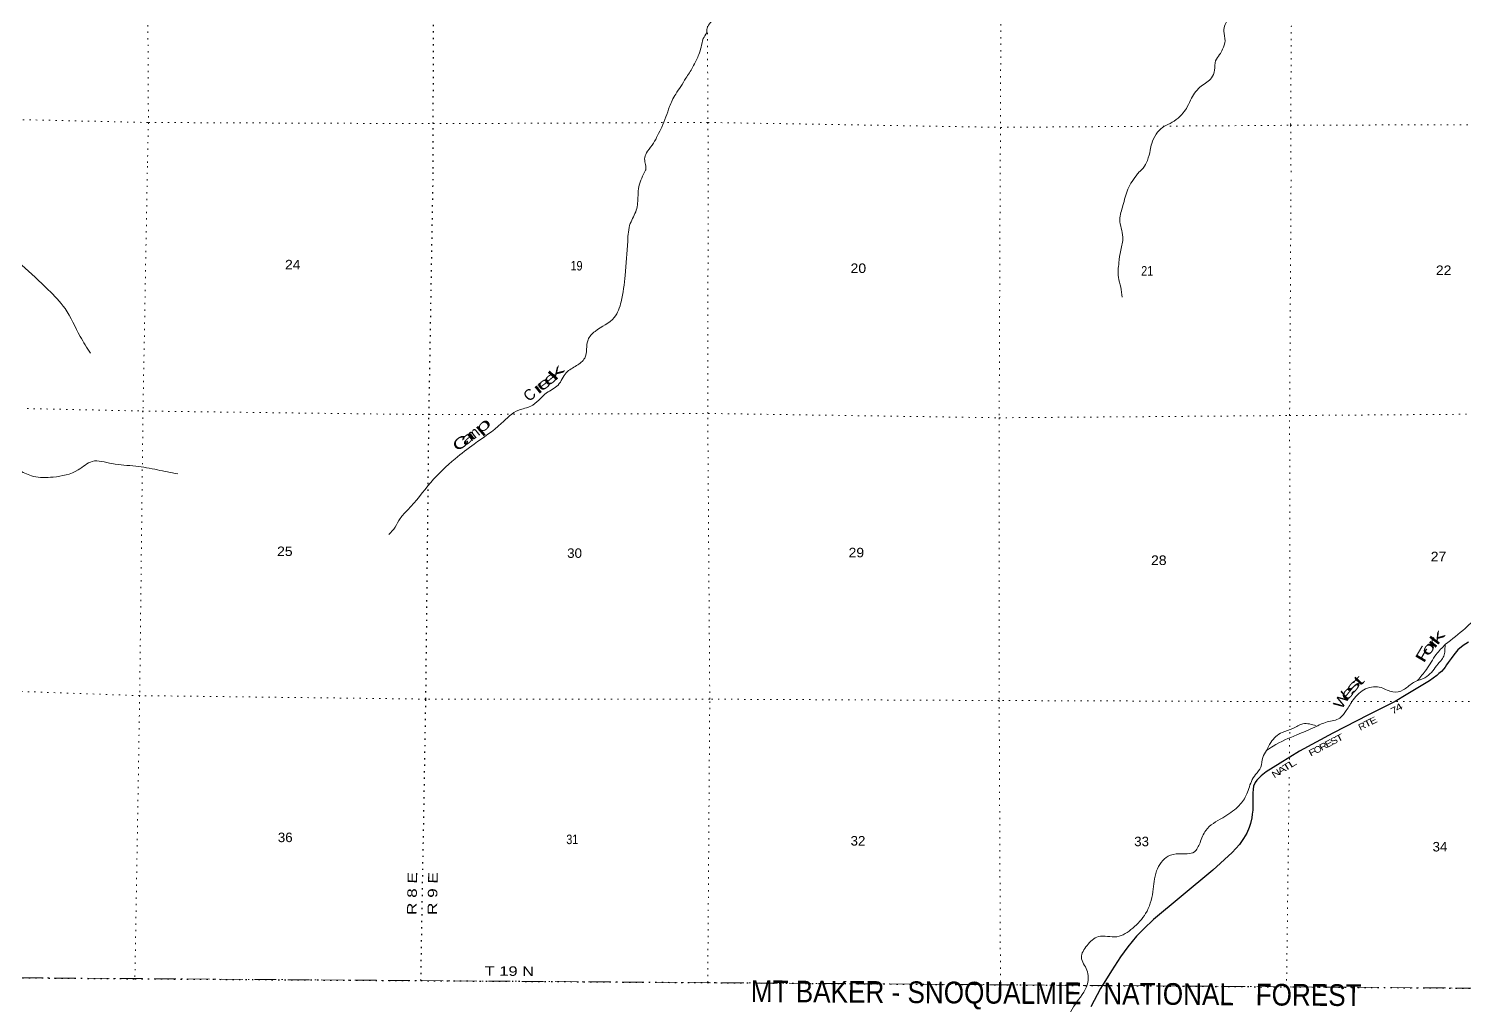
# Model space of a CAD drawing. Header units: feet. Extents: x -252966 to 4, y -183309 to 1368.
# Drawn here: x -187493 to -161025, y -152218 to -134217 of the extents above; entities that cross this region are included whole.
import ezdxf
from ezdxf.enums import TextEntityAlignment as Align

# ---------------------------------------------------------------- set-up
doc = ezdxf.new("R2010")
doc.units = ezdxf.units.FT
doc.header["$LTSCALE"] = 80
doc.linetypes.add('DOT_DASHED', pattern=[7.7, 5, -1.2, 0.3, -1.2])
doc.linetypes.add('DOTTED', pattern=[1.5, 0.3, -1.2])
for name, color, linetype, lineweight in [('29', 7, 'Continuous', 25), ('30', 7, 'Continuous', 35), ('39', 7, 'Continuous', 13), ('41', 7, 'Continuous', 13), ('44', 7, 'DOT_DASHED', 13), ('6', 7, 'DOTTED', 25), ('7', 7, 'DOTTED', 13)]:
    doc.layers.add(name, color=color, linetype=linetype, lineweight=lineweight)

msp = doc.modelspace()

# ---------------------------------------------------------------- linework, layer by layer
at = {"layer": '29'}
for points in [[(-160944.9, -145522.56), (-161047.39, -145586.76), (-161141.02, -145666.7), (-161217.39, -145755.4), (-161269.25, -145826.58), (-161319.16, -145899.83), (-161352.26, -145941.28), (-161379.43, -145986.9), (-161401.58, -146014.27), (-161445.53, -146065.79), (-161492.53, -146100.87), (-161529.53, -146135.97), (-161668.39, -146237.45)], [(-161668.39, -146237.45), (-162094.05, -146496.74), (-162297.67, -146618.56), (-162791.26, -146864.12), (-163447.62, -147202.3), (-164063.63, -147531.41), (-164420.18, -147754.15), (-164674.9, -147914.97), (-164770.26, -147986.47), (-164851.09, -148065.63), (-164882.6, -148108.17), (-164909.97, -148178.91), (-164919.38, -148237.04), (-164925.01, -148305.32), (-164920.32, -148361.79), (-164922.51, -148454.31), (-164924.5, -148623.3), (-164934.19, -148693.5), (-164943.78, -148759.68), (-164966.36, -148865.78), (-164988.28, -148943.74), (-165035.5, -149045.91), (-165093.3, -149140.41), (-165172.2, -149251.18), (-165304.21, -149400.91), (-165659.22, -149728.33), (-166246.74, -150211.08), (-166752.63, -150637.45), (-166933.27, -150806.12), (-167071.06, -150945.64), (-167228.23, -151141.04), (-167365.02, -151322.85), (-167531.79, -151584.43), (-167730.18, -151909.63), (-167908.79, -152247.39)]]:
    msp.add_lwpolyline(points, dxfattribs=at)
at = {"layer": '39'}
for points in [[(-169132.48, -126804.61), (-169131.4, -126813.92), (-169120.63, -126878.58), (-169063.27, -126926.1), (-169013.19, -127035.88), (-168950.52, -127119.76), (-168835.78, -127214.79), (-168690.97, -127314.49), (-168593.56, -127370.9), (-168518.05, -127416.78), (-168447.46, -127506.86), (-168360.47, -127581.18), (-168269.21, -127643.5), (-168214.46, -127721.17), (-168151.18, -127774.85), (-168021.44, -127823.89), (-167918.03, -127882.44), (-167823.36, -127975.04), (-167779.9, -128014.21), (-167757.48, -128099.26), (-167713.56, -128214.96), (-167651.29, -128318.96), (-167596.91, -128414.74), (-167510.81, -128533.34), (-167416.3, -128633.99), (-167298.74, -128688.81), (-167185.57, -128761.66), (-167100.5, -128831.91), (-167065.57, -128895.07), (-167046.07, -128925.68), (-167064.43, -129038.06), (-167049.69, -129104.82), (-166984.61, -129168.61), (-166858.56, -129201.46), (-166803.81, -129279.13), (-166771.3, -129362.37), (-166710.27, -129428.08), (-166620.53, -129466.21), (-166491.34, -129442.75), (-166296.32, -129446.84), (-166122.92, -129524.98), (-165898.1, -129646.49), (-165687.3, -129765.69), (-165588.04, -129830.19), (-165507.69, -129934.57), (-165409.68, -130061.48), (-165272.49, -130239.54), (-165162.87, -130388.84), (-165063.14, -130529.87), (-165012.17, -130595.38), (-164983.39, -130664.45), (-165006.64, -130720.34), (-165050.14, -130882.53), (-165114.11, -131062.42), (-165151.5, -131220.72), (-165172.26, -131451.85), (-165132.21, -131660.1), (-165106.28, -131870.06), (-165050.93, -132116.89), (-165003.96, -132280.98), (-164943.36, -132467.51), (-164909.49, -132583), (-164916.72, -132741.93), (-164951.73, -132882.15), (-165018.2, -133086.15), (-165041.63, -133250.78), (-165017.1, -133430.51), (-165064.62, -133592.62), (-165218.66, -133750.48), (-165319.06, -133941.68), (-165431.65, -134138.67), (-165458.25, -134260.95), (-165435.69, -134438.62), (-165483.13, -134596.71), (-165535.38, -134694.28), (-165610.07, -134807.49), (-165629.69, -134982.27), (-165684.85, -135124.08), (-165872.9, -135273.18), (-166052.36, -135494.94), (-166132, -135654.36), (-166208.75, -135769.55), (-166333.9, -135891.77), (-166490.66, -135985.14), (-166586.21, -136035.49), (-166703.36, -136159.89), (-166787.35, -136335.33), (-166813.88, -136453.58), (-166868, -136643.74), (-166943.26, -136785.13), (-167023.29, -136864), (-167050.48, -136891.93)], [(-178398.76, -127379.02), (-178379.04, -127397.22), (-178287.34, -127437.41), (-178213.27, -127455.07), (-178179.14, -127457.8), (-178118.46, -127440.95), (-178026.46, -127467.04), (-177980.71, -127492.16), (-177934.84, -127511.25), (-177812.77, -127542), (-177710.72, -127568.31), (-177460.07, -127605.78), (-177385.8, -127613.38), (-177309.49, -127619.01), (-177210.73, -127609), (-177121.5, -127572.61), (-177058.24, -127527.62), (-177020.8, -127465.98), (-176987.9, -127430.43), (-176939.24, -127411.31), (-176895.38, -127430.36), (-176849.99, -127473.59), (-176819.2, -127542.7), (-176797.6, -127668), (-176783.67, -127775.02), (-176746.73, -127838.22), (-176725.59, -127886.99), (-176723.03, -127959.54), (-176690.97, -128064.92), (-176641.48, -128104.22), (-176589.9, -128139.53), (-176571.01, -128200.34), (-176533.42, -128231.33), (-176475.69, -128260.73), (-176422.14, -128298.1), (-176333.09, -128370.45), (-176190.61, -128486.2), (-176002.3, -128623.05), (-175816.43, -128681.32), (-175689.93, -128692.03), (-175593.71, -128708.14), (-175543.98, -128735.36), (-175455.1, -128815.76), (-175420.09, -128874.89), (-175419.54, -128947.39), (-175450.83, -129003.12), (-175434.61, -129096.08), (-175402.54, -129201.47), (-175382.3, -129294.52), (-175368, -129383.42), (-175403.32, -129439.06), (-175400.39, -129493.49), (-175381.99, -129578.45), (-175367.66, -129665.34), (-175369.77, -129770.01), (-175370.12, -129886.79), (-175356.09, -130088.45), (-175336.37, -130207.67), (-175315.92, -130290.66), (-175305.6, -130377.46), (-175285.36, -130470.52), (-175266.64, -130539.37), (-175241.66, -130696.96), (-175224.24, -130830.23), (-175180.92, -130976.12), (-175126.94, -131092.03), (-175059.1, -131218.3), (-175011.36, -131344.15), (-174985.16, -131441.36), (-175007.13, -131533.52), (-175001, -131628.29), (-174978.05, -131687.17), (-174923.39, -131768.86), (-174911.02, -131853.7), (-174902.72, -131940.46), (-174893.21, -132067.52), (-174846.45, -132241.67), (-174826.48, -132348.82), (-174819.48, -132499.99), (-174787.68, -132718.13), (-174778.95, -132883.43), (-174769.89, -133032.63), (-174778.61, -133165.35), (-174774.77, -133274.17), (-174800.01, -133428.69), (-174822.13, -133627.58), (-174819.31, -133786.72), (-174825.6, -133899.35), (-174903.69, -134080.96), (-174974.03, -134178.15), (-174992.43, -134292.54)], [(-174992.43, -134292.54), (-175054.94, -134399.97), (-175096.35, -134558.18), (-175137.27, -134692.24), (-175181.44, -134787.97), (-175252.76, -134933.47), (-175375.32, -135126.22), (-175470.97, -135281.28), (-175564.28, -135420.28), (-175629.08, -135541.75), (-175677.6, -135653.5), (-175743.78, -135843.41), (-175821.95, -136029.04), (-175897.49, -136184.52), (-175972.75, -136325.91), (-176082.4, -136476.65), (-176135.01, -136592.34), (-176127.03, -136695.2), (-176116.03, -136747.79), (-176117.41, -136816.23), (-176117.81, -136823.48)], [(-176117.81, -136823.48), (-176242.33, -137124.3), (-176258.72, -137292.33), (-176290.6, -137562.31), (-176400.42, -137805.14), (-176449.14, -138130.97), (-176498.11, -138763.27), (-176569.14, -139249.03), (-176695.67, -139537.7), (-177050.72, -139795.12), (-177179.39, -139949.55), (-177242.36, -140289.2), (-177392.9, -140427.3), (-177581.48, -140556.85), (-177731.27, -140785.11), (-177944.17, -140930.35), (-178236.8, -141176.62), (-178456.69, -141247.65), (-178779.44, -141493.5), (-179278.78, -141873.08), (-179629.97, -142142.57), (-180079.92, -142580.94), (-180502.67, -143085.79), (-180643.43, -143242.06), (-180736.04, -143403.01), (-180850.44, -143541.62)], [(-167050.48, -136891.93), (-167227.63, -137176.93), (-167318.16, -137476.12), (-167375.97, -137733.71), (-167320.22, -138057), (-167359.77, -138300.83), (-167393.09, -138530.72), (-167400.84, -138799.03), (-167359.18, -138979.89), (-167329.65, -139166.6)], [(-187621.36, -138573.91), (-187131.93, -139028.4), (-186823.46, -139375.28), (-186543.41, -139888.01), (-186350.93, -140199.19)], [(-187653.14, -142365.52), (-187406.77, -142467.91), (-187043.44, -142481.03), (-186579.69, -142349.33), (-186322.45, -142192.7), (-185957.51, -142233.89), (-185518.32, -142280.13), (-185119.61, -142347.83), (-184745.1, -142423.2)], [(-158443.26, -143530.15), (-158718.43, -143820.74), (-159107.7, -144083.68), (-159322.52, -144222.88), (-159664.12, -144236.11), (-159921.02, -144368.71), (-160169.67, -144485.4), (-160349.47, -144560.99), (-160567.67, -144798.3), (-161010.05, -145270.83), (-161371.62, -145564.21)], [(-161371.62, -145564.21), (-161542.94, -145752.1), (-161723.54, -146030), (-161805.34, -146135.01), (-161885.01, -146232.04)], [(-161885.01, -146232.04), (-161715.26, -146156.31), (-161509.22, -145926.84), (-161394.38, -145756.19), (-161382.97, -145658.2), (-161371.62, -145564.21)], [(-161885.01, -146232.04), (-161982.12, -146282.76), (-162152.52, -146404.56), (-162341.82, -146441.96), (-162555.61, -146362.83), (-162843.11, -146384.83), (-163072.88, -146587.92), (-163200.11, -146782.44), (-163320.55, -146922.97), (-163554.54, -146995.8), (-163782.8, -147090.74), (-164110.12, -147232.37), (-164550.84, -147440.51), (-164674.52, -147524.9)], [(-163758.37, -147067.05), (-163998.85, -147029.61), (-164184.83, -147117.14), (-164382.64, -147188.47), (-164594.09, -147373.8), (-164670.03, -147521.84)], [(-164670.03, -147521.84), (-164740.5, -147648.17), (-164773.13, -147827.99), (-164873.45, -147964.8), (-164949.5, -148089.92), (-165049.59, -148354.93), (-165197.03, -148559.18), (-165478.98, -148759.53), (-165791.55, -148995.51), (-165897.11, -149220.38), (-166001.88, -149389.18), (-166285.56, -149425.25), (-166484.99, -149468.52), (-166697.66, -149741.96), (-166765.29, -150127.61), (-166899.38, -150526.35), (-167138.1, -150795.42), (-167429.5, -150953.57), (-167770.91, -150952.78), (-167980.04, -151116.1), (-168083.5, -151334.99), (-167982.38, -151572.78), (-167973.85, -151825.29), (-168200.02, -152202.71), (-168399.67, -152550.44), (-168568.59, -152854.55), (-168746.93, -153114.45), (-168973.22, -153211.42), (-169150.58, -153545.46), (-169321.48, -153703.3), (-169711.89, -153904.13), (-170008.31, -154134.33), (-170024.37, -154422.56), (-169949.47, -154814.32)]]:
    msp.add_spline(points, degree=3, dxfattribs=at)
at = {"layer": '44'}
msp.add_line((-156442.13, -151933.57), (-187730.03, -151710.32), dxfattribs=at)
at = {"layer": '6'}
for points in [[(-180033.06, -136792.77), (-180034.36, -135966.87), (-180015.71, -130659.25), (-180009.78, -127077.08)], [(-180261.9, -151763.69), (-180169.66, -146573.9), (-180112.72, -141330.53), (-180033.06, -136792.77)], [(-187730.03, -151710.32), (-185535.27, -151729.06), (-180261.78, -151763.69), (-174973.7, -151799.63), (-169579.38, -151840.99), (-164304.47, -151879.09), (-158996.07, -151915.35), (-156442.13, -151933.57)]]:
    msp.add_lwpolyline(points, dxfattribs=at)
at = {"layer": '7'}
msp.add_line((-164301.42, -151879.12), (-164252.51, -147938.26), dxfattribs=at)
for points in [[(-184799.73, -93751.25), (-184841.03, -95099.53), (-184848.69, -96376.03), (-184890.81, -98960.68), (-184895.67, -99101.54), (-184932, -104388.64), (-184959.29, -107036.03), (-184994.79, -109691.3), (-185169.09, -114838.59), (-185231.72, -120133.19), (-185247.66, -125406.63), (-185313.7, -130670.96), (-185285.42, -135945.33), (-185303.53, -136750.41)], [(-174750.82, -119932.17), (-174826.81, -125290.94), (-174898.42, -130631.67), (-174984.69, -133211.37), (-174969.46, -135944.23), (-174965.29, -136832.33)], [(-169481.12, -120026.59), (-169473.47, -125326.7), (-169489.92, -126341.24), (-169517.1, -127289.1), (-169562.84, -130650.95), (-169574.99, -136035.22), (-169581.79, -136873.14)], [(-164171.4, -125611.09), (-164189.27, -130681.1), (-164226.17, -135996.39), (-164218.33, -136912.52)], [(-187599.49, -135893.89), (-185285.42, -135945.33), (-180034.36, -135966.87), (-174969.46, -135944.23), (-169574.99, -136035.22), (-164226.17, -135996.39), (-158889.86, -135979.44), (-156332.76, -136031.07)], [(-185303.53, -136750.41), (-185385.66, -141262.4), (-185446.68, -146509.73), (-185534.24, -151729.08)], [(-174973.06, -151799.64), (-174935.95, -146575.37), (-174973.08, -141308.64), (-174965.29, -136832.33)], [(-169581.79, -136873.14), (-169599.88, -141388.19), (-169600.15, -146600.32), (-169576.01, -151841.03)], [(-164249.41, -147687.94), (-164236.15, -146619.64), (-164245.08, -141347.3), (-164218.33, -136912.52)], [(-187643.41, -141215.69), (-185399.75, -141264.21), (-180112.72, -141330.53), (-174965.05, -141308.75), (-169599.88, -141388.19), (-164245.08, -141347.3), (-158998.77, -141308.88), (-156369.01, -141299.96)], [(-163496.04, -146619.55), (-164236.15, -146619.64), (-169600.15, -146600.32), (-174935.95, -146575.37), (-180169.66, -146573.9), (-185446.68, -146509.73), (-187686.46, -146431.74)], [(-156405.29, -146577.32), (-159008.44, -146619.03), (-163110.88, -146619.51)]]:
    msp.add_lwpolyline(points, dxfattribs=at)

# ---------------------------------------------------------------- texts
at = {"layer": '30'}
for s, rotation, width, p in [('E', 26.45, 1.25, (-162676.54, -147023.91)), ('7', 26.45, 1.4, (-162293.33, -146833.26)), ('4', 30.891, 1.55, (-162201.55, -146775.45)), ('R', 27.259, 1.15, (-162881.99, -147127.33)), ('T', 26.45, 1.45, (-162779.34, -147075.05)), ('R', 28.114, 1.2, (-163594.89, -147497)), ('E', 28.114, 1.3, (-163495.29, -147443.78)), ('S', 27.259, 1.25, (-163399.81, -147394.13)), ('T', 27.259, 1.45, (-163296.93, -147341.12)), ('F', 28.114, 1.4, (-163795.73, -147604.29)), ('O', 28.114, 1.15, (-163699.68, -147554.44)), ('N', 32.267, 1.3, (-164464.27, -147995.44)), ('A', 31.993, 1.45, (-164360.36, -147931.21)), ('T', 31.993, 1.6, (-164267.24, -147872.26)), ('L', 31.993, 1.6, (-164162.91, -147809.81))]:
    msp.add_text(s, height=120, rotation=rotation, dxfattribs=dict(at, width=width)).set_placement(p, align=Align.CENTER)
at = {"layer": '41'}
for s, rotation, width, p in [('e', 39.727, 1.8, (-177817.39, -140734.99)), ('k', 48.001, 2.15, (-177694.58, -140619.23)), ('r', 39.426, 2, (-178028.48, -140909.01)), ('e', 36.876, 1.7, (-177939.16, -140835.89)), ('p', 41.241, 2, (-179057.51, -141608.71)), ('C', 37.64, 1.55, (-179468.29, -141929.48)), ('a', 37.362, 1.85, (-179343.99, -141834.81)), ('k', 52.641, 1.95, (-161444.06, -145493.63)), ('o', 54.522, 1.65, (-161616.89, -145697.97)), ('r', 52.641, 1.95, (-161520.87, -145585.73)), ('F', 59.404, 1.8, (-161699.24, -145798.76)), ('e', 50.639, 1.8, (-163106.04, -146521.62)), ('s', 51.123, 2.05, (-163009.22, -146401.46)), ('t', 47.29, 1.9, (-162900.66, -146297.3)), ('W', 57.024, 1.2, (-163203.7, -146648.87))]:
    msp.add_text(s, height=200, rotation=rotation, dxfattribs=dict(at, width=width)).set_placement(p, align=Align.CENTER)
for s, rotation, p in [('C', 41.822, (-178192.73, -141037.88)), ('m', 38.241, (-179244.04, -141760.05))]:
    msp.add_text(s, height=200, rotation=rotation, dxfattribs=at).set_placement(p, align=Align.CENTER)
at = {"layer": '44', "width": 0.9}
msp.add_text('MT BAKER - SNOQUALMIE   NATIONAL   FOREST', height=400, rotation=359.613, dxfattribs=at).set_placement((-174180.45, -152157.04))
at = {"layer": '6'}
for s, rotation, width, p in [('R 8 E', 88.982, 1.35, (-180343.7, -150554.58)), ('R 9 E', 88.982, 1.35, (-179965.37, -150554.82)), ('T 19 N', 359.591, 1.3, (-179087.78, -151671.98))]:
    msp.add_text(s, height=175, rotation=rotation, dxfattribs=dict(at, width=width)).set_placement(p)
at = {"layer": '7'}
for s, width, p in [('24', 1.1, (-182767, -138652.43)), ('19', 0.85, (-177503.03, -138673.02)), ('20', 1.1, (-172339.79, -138719.27)), ('21', 0.85, (-166981.71, -138767.26)), ('22', 1.1, (-161548.46, -138756.58)), ('25', 1.1, (-182913.08, -143936.61)), ('30', 1.05, (-177565.34, -143970.89)), ('29', 1.1, (-172376.3, -143959.7)), ('28', 1.1, (-166800.16, -144101.51)), ('27', 1.1, (-161642.88, -144033.45)), ('36', 1.05, (-182899.79, -149210.34)), ('31', 0.85, (-177581.37, -149246.89)), ('32', 1.05, (-172340.12, -149273.2)), ('33', 1.05, (-167111.04, -149285.44)), ('34', 1.05, (-161610.21, -149382.38))]:
    msp.add_text(s, height=175, dxfattribs=dict(at, width=width)).set_placement(p)

doc.saveas('drawing.dxf')
